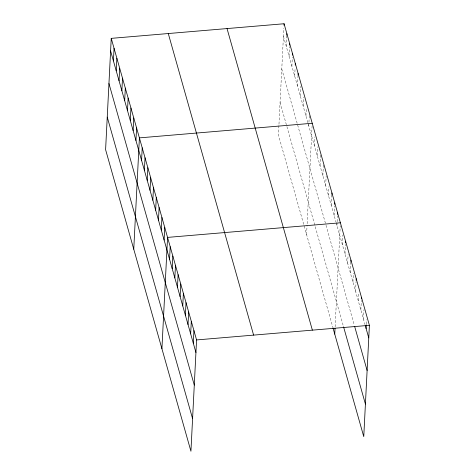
<?xml version="1.0" encoding="UTF-8"?>
<svg xmlns="http://www.w3.org/2000/svg" width="475" height="475" viewBox="0 0 475 475"><rect width="100%" height="100%" fill="white"/><g stroke="black" fill="none" stroke-linecap="round" stroke-linejoin="round"><path stroke-width="0.36" stroke-dasharray="2.38 1.78" d="M278.902 125.655L278.427 135.066L332.738 326.996M278.979 124.207L283.842 28.191M286.247 46.283L286.805 35.18M289.061 56.234L289.548 46.615M291.876 66.191L292.327 57.309M294.69 76.143L295.106 67.996M297.51 86.094L298.068 74.991M300.325 96.045L300.812 86.42M303.139 105.996L303.59 97.114M305.959 115.948L306.369 107.807M308.774 125.899L308.922 122.936M308.958 122.2L309.373 114.059M306.589 234.585L307.064 225.174M307.135 223.725L312.075 126.231M314.402 145.801L314.854 136.919M317.223 155.752L317.668 146.87M320.037 165.71L320.637 153.864M322.852 175.661L323.451 163.816M325.666 185.612L326.159 175.987M328.486 195.563L328.938 186.681M331.301 205.515L331.865 194.412M334.115 215.466L334.602 205.841M336.935 225.417L337.084 222.454M337.119 221.718L337.422 215.792M335.113 326.865L340.237 225.75M342.386 244.69L342.873 235.066M345.022 254.012L345.509 244.388M347.658 263.334L348.11 254.452M350.301 272.656L350.859 261.553M352.937 281.978L353.388 273.095M355.573 291.3L356.06 281.675M358.209 300.616L358.625 292.475M360.852 309.938L361.338 300.319M363.488 319.259L363.975 309.641M366.35 324.14L366.575 319.699M283.427 36.332L335.926 221.861M336.128 222.573L364.996 324.585M281.776 68.917L325.826 224.592M326.028 225.304L354.303 325.209M280.078 102.487L286.716 125.946M286.918 126.653L343.366 326.159"/><path stroke-width="0.71" d="M111.239 38.362L105.598 149.678L190.932 451.25L196.573 339.934L111.239 38.362L284.068 23.75L369.402 325.322L363.761 436.638L332.939 327.708M113.418 60.895L114.053 48.313M116.232 70.846L116.874 58.265M119.053 80.803L119.688 68.216M121.867 90.755L122.502 78.167M124.682 100.706L125.317 88.118M127.496 110.657L128.137 98.07M130.316 120.608L130.952 108.027M133.131 130.56L133.766 117.978M135.945 140.511L136.586 127.929M133.76 249.197L139.401 137.881L312.223 123.268M141.58 160.413L142.215 147.832M144.394 170.365L145.029 157.783M147.208 180.316L147.85 167.734M150.029 190.273L150.664 177.686M152.843 200.224L153.478 187.637M155.658 210.176L156.293 197.588M158.472 220.127L159.113 207.545M161.292 230.078L161.928 217.497M164.107 240.029L164.742 227.448M161.922 348.715L167.562 237.399L340.385 222.787M169.557 259.303L170.198 246.721M172.199 268.624L172.835 256.043M174.836 277.946L175.471 265.365M177.472 287.268L178.107 274.681M180.108 296.59L180.749 284.002M182.75 305.912L183.386 293.324M185.387 315.228L186.022 302.646M188.023 324.55L188.658 311.968M190.659 333.872L191.3 321.29M193.295 343.193L193.937 330.612M283.991 25.228L284.068 23.75M286.805 35.18L286.882 33.701M289.625 45.137L289.697 43.652M292.44 55.088L292.517 53.604M295.254 65.039L295.331 63.555M298.068 74.991L298.146 73.506M331.865 194.412L331.936 192.933M334.679 204.363L334.756 202.884M337.493 214.314L337.571 212.836M334.744 334.103L335.041 328.314M345.586 242.909L345.663 241.431M350.859 261.553L350.936 260.068M356.137 280.197L356.214 278.712M361.41 298.834L361.487 297.356M366.124 328.581L366.314 324.882M196.573 339.934L369.402 325.322M365.37 325.921L368.76 337.903M354.677 326.545L367.11 370.488M343.556 326.824L365.412 404.053M227.032 28.571L312.366 330.143M168.275 33.541L253.608 335.113M110.604 50.944L195.938 352.515M108.953 83.529L194.287 385.1M107.249 117.099L192.583 418.665"/></g></svg>
